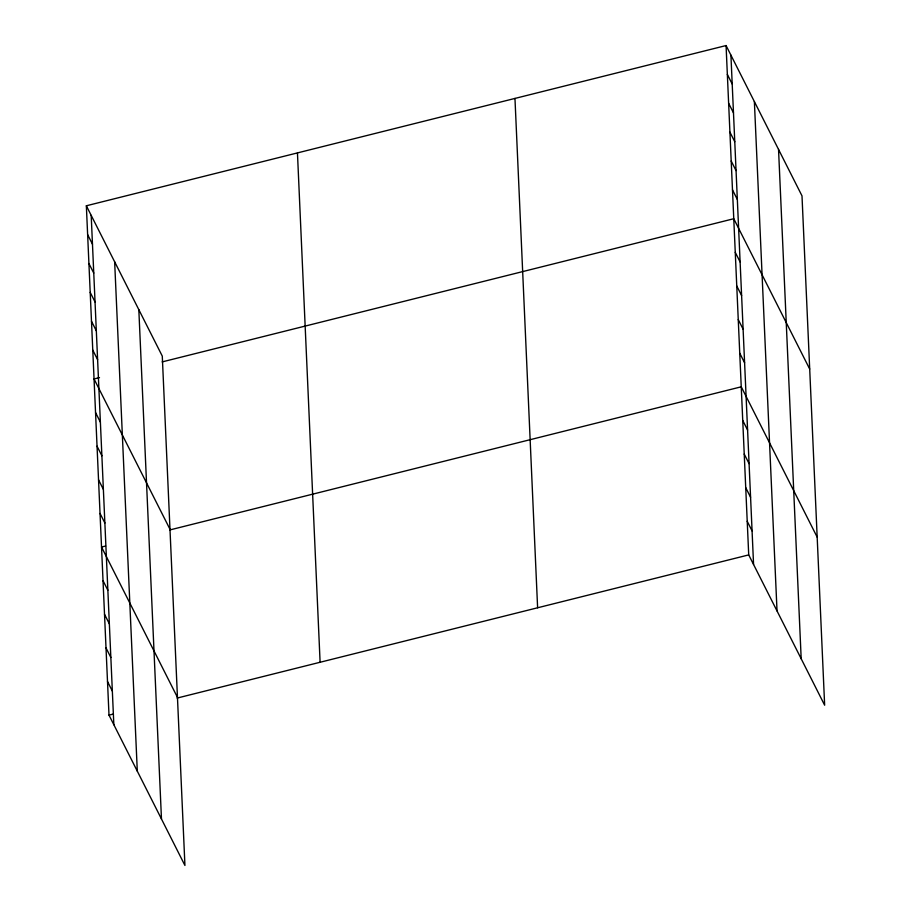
<?xml version="1.0" encoding="UTF-8"?>
<svg xmlns="http://www.w3.org/2000/svg" width="911" height="911" viewBox="0 0 911 911"><rect width="100%" height="100%" fill="white"/><g stroke="black" fill="none" stroke-linecap="round" stroke-linejoin="round"><path stroke-width="1.37" d="M86.351 205.784L162.283 356.099L184.933 865.45L109.001 715.135L86.351 205.784L726.067 45.55L801.999 195.865L824.649 705.216L748.717 554.901L726.067 45.55M99.504 377.598L94.049 378.965L169.981 529.28M162.147 361.906L733.765 218.731L809.697 369.046M105.608 546.031L101.531 547.044L177.451 697.359M169.628 529.997L741.247 386.811L817.178 537.126M109.001 715.135L113.089 714.11M177.098 698.077L748.717 554.901M727.354 74.417L732.193 84.006M728.641 103.273L733.48 112.862M729.916 132.141L734.767 141.729M731.203 161.008L736.042 170.596M732.49 189.864L737.329 199.452M735.268 252.347L740.108 261.935M736.76 285.963L741.6 295.551M738.252 319.579L743.103 329.167M739.755 353.195L744.594 362.783M742.738 420.438L747.578 430.026M744.23 454.054L749.081 463.642M745.733 487.67L750.573 497.258M747.225 521.286L752.065 530.874M87.638 234.651L92.478 244.239M88.914 263.507L93.765 273.095M90.2 292.374L95.051 301.962M91.487 321.241L96.327 330.83M92.774 350.097L97.614 359.686M95.553 412.581L100.392 422.169M97.044 446.196L101.884 455.785M98.536 479.812L103.387 489.401M100.028 513.428L104.879 523.016M103.023 580.66L107.862 590.26M104.514 614.287L109.366 623.876M106.006 647.903L110.857 657.491M107.509 681.519L112.349 691.107M778.541 149.427L801.19 658.778M754.376 101.576L777.026 610.928M730.918 55.138L753.568 564.49M514.966 98.422L537.615 607.774M297.453 152.911L320.103 662.263M138.825 309.66L161.475 819.012M114.649 261.81L137.299 771.162M91.191 215.372L113.841 724.723"/></g></svg>
